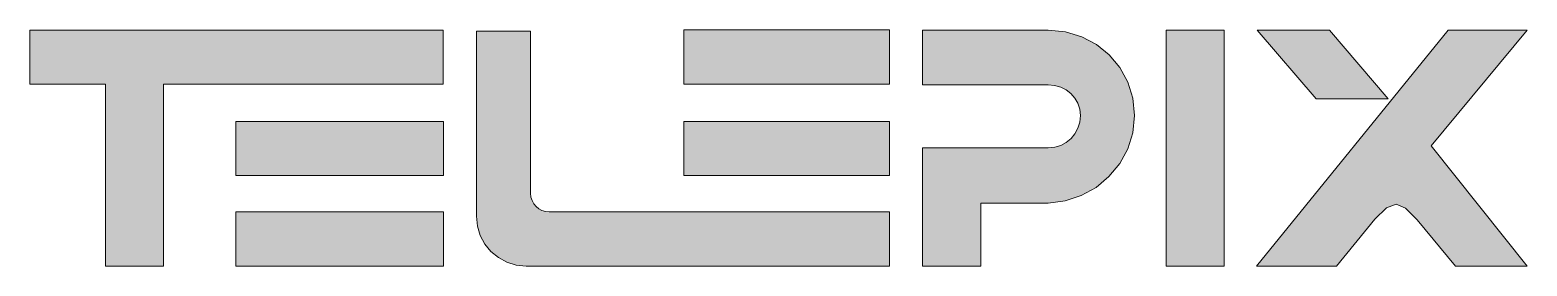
# Model space of a CAD drawing. Header units: millimetres. Extents: x -236.4 to -174.5, y 128.7 to 138.5.
import ezdxf

# ---------------------------------------------------------------- set-up
doc = ezdxf.new("R2010")
doc.units = ezdxf.units.MM
doc.header["$MEASUREMENT"] = 0
doc.layers.add('Layer 1', color=7, linetype='Continuous', lineweight=0)

# ---------------------------------------------------------------- blocks, each defined once
blk = doc.blocks.new('Block_1')
at = {"layer": 'Layer 1', "true_color": 0x231f20, "transparency": 33554687}
h = blk.add_hatch(color=250, dxfattribs=at)
h.dxf.hatch_style = 2
h.paths.add_polyline_path([(-182.417, 128.72), (-180.831, 130.65), (-180.349, 131.127), (-179.957, 131.282), (-179.566, 131.117), (-179.086, 130.633), (-177.506, 128.719), (-174.545, 128.72), (-178.508, 133.685), (-174.546, 138.47), (-177.801, 138.469), (-185.726, 128.719)])
at = {"layer": 'Layer 1', "true_color": 0xef4056, "transparency": 33554687}
h = blk.add_hatch(color=13, dxfattribs=at)
h.dxf.hatch_style = 2
h.paths.add_polyline_path([(-183.259, 135.632), (-180.289, 135.632), (-182.701, 138.471), (-185.701, 138.471)])
at = {"layer": 'Layer 1'}
for points in [[(-182.417, 128.72), (-180.831, 130.65), (-180.349, 131.127), (-179.957, 131.282), (-179.566, 131.117), (-179.086, 130.633), (-177.506, 128.719), (-174.545, 128.72), (-178.508, 133.685), (-174.546, 138.47), (-177.801, 138.469), (-185.726, 128.719), (-182.417, 128.72)], [(-183.259, 135.632), (-180.289, 135.632), (-182.701, 138.471), (-185.701, 138.471), (-183.259, 135.632), (-183.259, 135.632)]]:
    blk.add_lwpolyline(points, close=True, dxfattribs=at)
blk = doc.blocks.new('Block_0')
at = {"layer": 'Layer 1', "true_color": 0x231f20, "transparency": 33554687}
h = blk.add_hatch(color=250, dxfattribs=at)
h.dxf.hatch_style = 2
h.paths.add_polyline_path([(-219.326, 138.469), (-219.326, 136.239), (-230.879, 136.239), (-230.879, 128.719), (-233.282, 128.719), (-233.282, 136.239), (-236.399, 136.239), (-236.399, 138.469)])
h = blk.add_hatch(color=250, dxfattribs=at)
h.dxf.hatch_style = 2
h.paths.add_polyline_path([(-215.716, 131.725), (-215.716, 138.428), (-217.956, 138.428), (-217.956, 130.783), (-217.914, 130.367), (-217.793, 129.98), (-217.603, 129.629), (-217.351, 129.323), (-217.045, 129.071), (-216.695, 128.881), (-216.307, 128.76), (-215.891, 128.719), (-200.888, 128.719), (-200.888, 130.959), (-214.949, 130.959), (-215.104, 130.974), (-215.247, 131.019), (-215.378, 131.089), (-215.491, 131.183), (-215.585, 131.296), (-215.655, 131.427), (-215.7, 131.571)])
at = {"layer": 'Layer 1', "true_color": 0x030303, "transparency": 33554687}
h = blk.add_hatch(color=18, dxfattribs=at)
h.dxf.hatch_style = 2
h.paths.add_polyline_path([(-200.888, 138.474), (-200.888, 136.234), (-209.377, 136.234), (-209.377, 138.474)])
at = {"layer": 'Layer 1', "true_color": 0x231f20, "transparency": 33554687}
h = blk.add_hatch(color=250, dxfattribs=at)
h.dxf.hatch_style = 2
h.paths.add_polyline_path([(-190.762, 134.933), (-190.827, 134.226), (-191.037, 133.56), (-191.373, 132.952), (-191.818, 132.417), (-192.353, 131.971), (-192.962, 131.629), (-193.627, 131.408), (-194.329, 131.321), (-197.119, 131.321), (-197.119, 128.719), (-199.519, 128.719), (-199.519, 133.6), (-194.328, 133.6), (-194.06, 133.627), (-193.81, 133.705), (-193.583, 133.828), (-193.386, 133.991), (-193.223, 134.188), (-193.1, 134.415), (-193.022, 134.665), (-192.995, 134.933), (-193.022, 135.201), (-193.101, 135.445), (-193.225, 135.661), (-193.389, 135.846), (-193.587, 135.995), (-193.814, 136.107), (-194.063, 136.176), (-194.328, 136.2), (-199.519, 136.2), (-199.519, 138.469), (-194.328, 138.469), (-193.612, 138.398), (-192.944, 138.193), (-192.339, 137.869), (-191.81, 137.439), (-191.374, 136.916), (-191.044, 136.315), (-190.835, 135.65)])
h = blk.add_hatch(color=250, dxfattribs=at)
h.dxf.hatch_style = 2
h.paths.add_polyline_path([(-189.454, 138.469), (-187.054, 138.469), (-187.054, 128.719), (-189.454, 128.719)])
at = {"layer": 'Layer 1', "true_color": 0x030303, "transparency": 33554687}
h = blk.add_hatch(color=18, dxfattribs=at)
h.dxf.hatch_style = 2
h.paths.add_polyline_path([(-219.311, 134.698), (-219.311, 132.458), (-227.896, 132.458), (-227.896, 134.698)])
h = blk.add_hatch(color=18, dxfattribs=at)
h.dxf.hatch_style = 2
h.paths.add_polyline_path([(-209.377, 134.698), (-200.888, 134.698), (-200.888, 132.458), (-209.377, 132.458)])
at = {"layer": 'Layer 1', "true_color": 0x231f20, "transparency": 33554687}
h = blk.add_hatch(color=250, dxfattribs=at)
h.dxf.hatch_style = 2
h.paths.add_polyline_path([(-227.896, 130.959), (-219.311, 130.959), (-219.311, 128.719), (-227.896, 128.719)])
at = {"layer": 'Layer 1'}
for points in [[(-219.326, 138.469), (-219.326, 136.239), (-230.879, 136.239), (-230.879, 128.719), (-233.282, 128.719), (-233.282, 136.239), (-236.399, 136.239), (-236.399, 138.469), (-219.326, 138.469)], [(-215.716, 131.725), (-215.716, 138.428), (-217.956, 138.428), (-217.956, 130.783), (-217.914, 130.367), (-217.793, 129.98), (-217.603, 129.629), (-217.351, 129.323), (-217.045, 129.071), (-216.695, 128.881), (-216.307, 128.76), (-215.891, 128.719), (-200.888, 128.719), (-200.888, 130.959), (-214.949, 130.959), (-215.104, 130.974), (-215.247, 131.019), (-215.378, 131.089), (-215.491, 131.183), (-215.585, 131.296), (-215.655, 131.427), (-215.7, 131.571), (-215.716, 131.725), (-215.716, 131.725)], [(-200.888, 138.474), (-200.888, 136.234), (-209.377, 136.234), (-209.377, 138.474), (-200.888, 138.474)], [(-190.762, 134.933), (-190.827, 134.226), (-191.037, 133.56), (-191.373, 132.952), (-191.818, 132.417), (-192.353, 131.971), (-192.962, 131.629), (-193.627, 131.408), (-194.329, 131.321), (-197.119, 131.321), (-197.119, 128.719), (-199.519, 128.719), (-199.519, 133.6), (-194.328, 133.6), (-194.06, 133.627), (-193.81, 133.705), (-193.583, 133.828), (-193.386, 133.991), (-193.223, 134.188), (-193.1, 134.415), (-193.022, 134.665), (-192.995, 134.933), (-193.022, 135.201), (-193.101, 135.445), (-193.225, 135.661), (-193.389, 135.846), (-193.587, 135.995), (-193.814, 136.107), (-194.063, 136.176), (-194.328, 136.2), (-199.519, 136.2), (-199.519, 138.469), (-194.328, 138.469), (-193.612, 138.398), (-192.944, 138.193), (-192.339, 137.869), (-191.81, 137.439), (-191.374, 136.916), (-191.044, 136.315), (-190.835, 135.65), (-190.762, 134.933), (-190.762, 134.933)], [(-189.454, 138.469), (-187.054, 138.469), (-187.054, 128.719), (-189.454, 128.719), (-189.454, 138.469), (-189.454, 138.469)], [(-219.311, 134.698), (-219.311, 132.458), (-227.896, 132.458), (-227.896, 134.698), (-219.311, 134.698)], [(-209.377, 134.698), (-200.888, 134.698), (-200.888, 132.458), (-209.377, 132.458), (-209.377, 134.698), (-209.377, 134.698)], [(-227.896, 130.959), (-219.311, 130.959), (-219.311, 128.719), (-227.896, 128.719), (-227.896, 130.959), (-227.896, 130.959)]]:
    blk.add_lwpolyline(points, close=True, dxfattribs=at)
blk.add_blockref('Block_1', (0, 0), dxfattribs=at)

msp = doc.modelspace()

# ---------------------------------------------------------------- block references
at = {"layer": 'Layer 1'}
msp.add_blockref('Block_0', (0, 0), dxfattribs=at)

doc.saveas('drawing.dxf')
